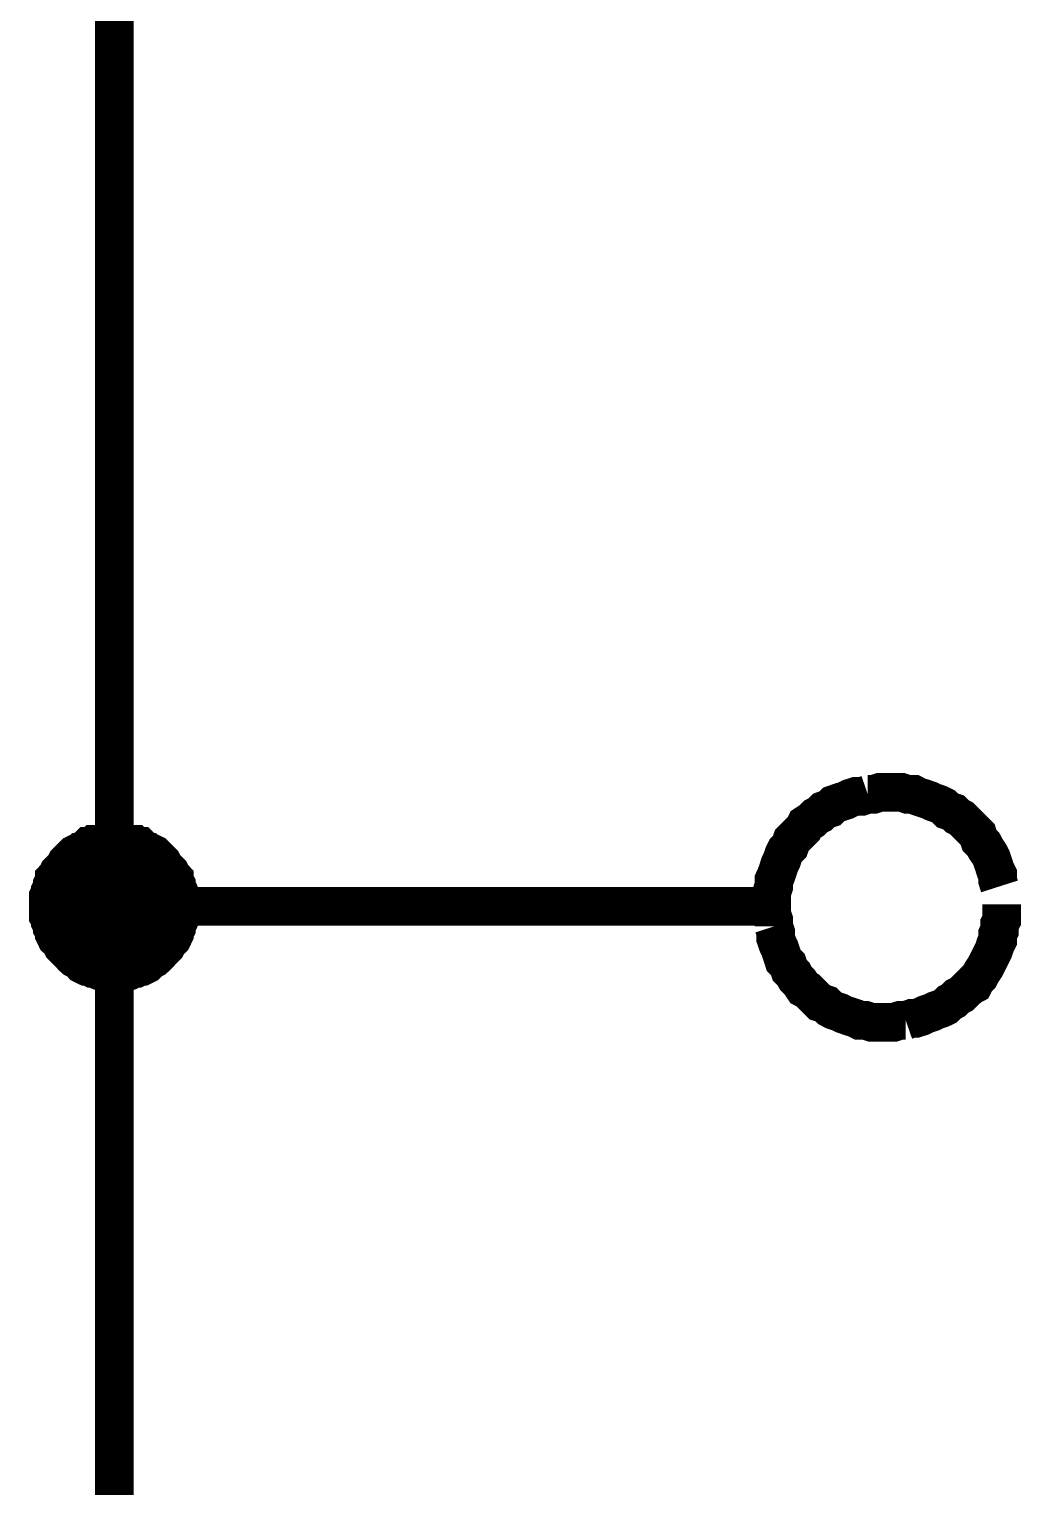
# Model space of a CAD drawing. Extents: x 196 to 1101, y 70 to 664.
# Drawn here: x 446.38 to 454.09, y 301.67 to 312.99 of the extents above; entities that cross this region are included whole.
import ezdxf

# ---------------------------------------------------------------- set-up
doc = ezdxf.new("R2010")
doc.units = 0
doc.header["$MEASUREMENT"] = 0
doc.layers.add('Sheet', color=255, linetype='CONTINUOUS')

msp = doc.modelspace()

# ---------------------------------------------------------------- linework, layer by layer
at = {"layer": 'Sheet', "const_width": 0.3}
for points in [[(447.046, 351.182), (447.046, 336.177), (447.046, 321.172), (447.046, 306.182), (447.046, 291.176), (447.046, 283.674)], [(452.9, 307.052), (452.853, 307.036), (452.806, 307.036), (452.76, 307.021), (452.729, 307.005), (452.682, 306.99), (452.636, 306.974), (452.605, 306.943), (452.558, 306.927), (452.527, 306.896), (452.496, 306.881), (452.465, 306.85), (452.418, 306.819), (452.403, 306.788), (452.372, 306.757), (452.341, 306.725), (452.31, 306.694), (452.294, 306.648), (452.263, 306.617), (452.247, 306.586), (452.232, 306.539), (452.216, 306.508), (452.201, 306.461), (452.185, 306.415), (452.17, 306.384), (452.17, 306.337), (452.154, 306.291), (452.154, 306.244), (452.154, 306.213), (452.154, 306.166), (452.154, 306.12), (452.17, 306.073), (452.17, 306.026)], [(453.924, 306.337), (453.909, 306.384), (453.909, 306.43), (453.893, 306.461), (453.878, 306.508), (453.862, 306.555), (453.847, 306.586), (453.816, 306.632), (453.8, 306.663), (453.769, 306.694), (453.754, 306.741), (453.723, 306.772), (453.692, 306.803), (453.66, 306.834), (453.629, 306.865), (453.598, 306.881), (453.567, 306.912), (453.521, 306.927), (453.49, 306.958), (453.459, 306.974), (453.412, 306.99), (453.381, 307.005), (453.334, 307.021), (453.288, 307.036), (453.257, 307.052), (453.21, 307.052), (453.164, 307.067), (453.117, 307.067), (453.086, 307.067), (453.039, 307.067), (452.993, 307.067), (452.946, 307.052), (452.9, 307.052)], [(446.533, 306.182), (446.533, 306.213), (446.533, 306.228), (446.533, 306.259), (446.549, 306.291), (446.549, 306.306), (446.564, 306.337), (446.564, 306.353), (446.58, 306.384), (446.58, 306.399), (446.595, 306.415), (446.611, 306.446), (446.626, 306.461), (446.642, 306.477), (446.657, 306.492), (446.673, 306.524), (446.688, 306.539), (446.704, 306.555), (446.719, 306.57), (446.735, 306.586), (446.766, 306.601), (446.782, 306.601), (446.797, 306.617), (446.828, 306.632), (446.844, 306.648), (446.875, 306.648), (446.89, 306.663), (446.921, 306.663), (446.937, 306.663), (446.968, 306.679), (446.999, 306.679), (447.014, 306.679), (447.046, 306.679)], [(446.533, 306.182), (446.533, 306.213), (446.533, 306.228), (446.533, 306.259), (446.549, 306.291), (446.549, 306.306), (446.564, 306.337), (446.564, 306.353), (446.58, 306.384), (446.58, 306.399), (446.595, 306.415), (446.611, 306.446), (446.626, 306.461), (446.642, 306.477), (446.657, 306.492), (446.673, 306.524), (446.688, 306.539), (446.704, 306.555), (446.719, 306.57), (446.735, 306.586), (446.766, 306.601), (446.782, 306.601), (446.797, 306.617), (446.828, 306.632), (446.844, 306.648), (446.875, 306.648), (446.89, 306.663), (446.921, 306.663), (446.937, 306.663), (446.968, 306.679), (446.999, 306.679), (447.014, 306.679), (447.046, 306.679)], [(446.533, 306.182), (446.533, 306.213), (446.533, 306.228), (446.533, 306.259), (446.549, 306.291), (446.549, 306.306), (446.564, 306.337), (446.564, 306.353), (446.58, 306.384), (446.58, 306.399), (446.595, 306.415), (446.611, 306.446), (446.626, 306.461), (446.642, 306.477), (446.657, 306.492), (446.673, 306.524), (446.688, 306.539), (446.704, 306.555), (446.719, 306.57), (446.735, 306.586), (446.766, 306.601), (446.782, 306.601), (446.797, 306.617), (446.828, 306.632), (446.844, 306.648), (446.875, 306.648), (446.89, 306.663), (446.921, 306.663), (446.937, 306.663), (446.968, 306.679), (446.999, 306.679), (447.014, 306.679), (447.046, 306.679)], [(446.533, 306.182), (446.533, 306.213), (446.533, 306.228), (446.533, 306.259), (446.549, 306.291), (446.549, 306.306), (446.564, 306.337), (446.564, 306.353), (446.58, 306.384), (446.58, 306.399), (446.595, 306.415), (446.611, 306.446), (446.626, 306.461), (446.642, 306.477), (446.657, 306.492), (446.673, 306.524), (446.688, 306.539), (446.704, 306.555), (446.719, 306.57), (446.735, 306.586), (446.766, 306.601), (446.782, 306.601), (446.797, 306.617), (446.828, 306.632), (446.844, 306.648), (446.875, 306.648), (446.89, 306.663), (446.921, 306.663), (446.937, 306.663), (446.968, 306.679), (446.999, 306.679), (447.014, 306.679), (447.046, 306.679)], [(446.533, 306.182), (446.533, 306.213), (446.533, 306.228), (446.533, 306.259), (446.549, 306.291), (446.549, 306.306), (446.564, 306.337), (446.564, 306.353), (446.58, 306.384), (446.58, 306.399), (446.595, 306.415), (446.611, 306.446), (446.626, 306.461), (446.642, 306.477), (446.657, 306.492), (446.673, 306.524), (446.688, 306.539), (446.704, 306.555), (446.719, 306.57), (446.735, 306.586), (446.766, 306.601), (446.782, 306.601), (446.797, 306.617), (446.828, 306.632), (446.844, 306.648), (446.875, 306.648), (446.89, 306.663), (446.921, 306.663), (446.937, 306.663), (446.968, 306.679), (446.999, 306.679), (447.014, 306.679), (447.046, 306.679)], [(446.533, 306.182), (446.533, 306.213), (446.533, 306.228), (446.533, 306.259), (446.549, 306.291), (446.549, 306.306), (446.564, 306.337), (446.564, 306.353), (446.58, 306.384), (446.58, 306.399), (446.595, 306.415), (446.611, 306.446), (446.626, 306.461), (446.642, 306.477), (446.657, 306.492), (446.673, 306.524), (446.688, 306.539), (446.704, 306.555), (446.719, 306.57), (446.735, 306.586), (446.766, 306.601), (446.782, 306.601), (446.797, 306.617), (446.828, 306.632), (446.844, 306.648), (446.875, 306.648), (446.89, 306.663), (446.921, 306.663), (446.937, 306.663), (446.968, 306.679), (446.999, 306.679), (447.014, 306.679), (447.046, 306.679)], [(446.533, 306.182), (446.533, 306.213), (446.533, 306.228), (446.533, 306.259), (446.549, 306.291), (446.549, 306.306), (446.564, 306.337), (446.564, 306.353), (446.58, 306.384), (446.58, 306.399), (446.595, 306.415), (446.611, 306.446), (446.626, 306.461), (446.642, 306.477), (446.657, 306.492), (446.673, 306.524), (446.688, 306.539), (446.704, 306.555), (446.719, 306.57), (446.735, 306.586), (446.766, 306.601), (446.782, 306.601), (446.797, 306.617), (446.828, 306.632), (446.844, 306.648), (446.875, 306.648), (446.89, 306.663), (446.921, 306.663), (446.937, 306.663), (446.968, 306.679), (446.999, 306.679), (447.014, 306.679), (447.046, 306.679)], [(446.533, 306.182), (446.533, 306.213), (446.533, 306.228), (446.533, 306.259), (446.549, 306.291), (446.549, 306.306), (446.564, 306.337), (446.564, 306.353), (446.58, 306.384), (446.58, 306.399), (446.595, 306.415), (446.611, 306.446), (446.626, 306.461), (446.642, 306.477), (446.657, 306.492), (446.673, 306.524), (446.688, 306.539), (446.704, 306.555), (446.719, 306.57), (446.735, 306.586), (446.766, 306.601), (446.782, 306.601), (446.797, 306.617), (446.828, 306.632), (446.844, 306.648), (446.875, 306.648), (446.89, 306.663), (446.921, 306.663), (446.937, 306.663), (446.968, 306.679), (446.999, 306.679), (447.014, 306.679), (447.046, 306.679)], [(447.046, 306.679), (447.046, 306.679)], [(447.046, 306.679), (447.077, 306.679), (447.092, 306.679), (447.123, 306.679), (447.154, 306.663), (447.17, 306.663), (447.201, 306.663), (447.216, 306.648), (447.247, 306.648), (447.263, 306.632), (447.294, 306.617), (447.31, 306.601), (447.325, 306.601), (447.356, 306.586), (447.372, 306.57), (447.387, 306.555), (447.403, 306.539), (447.418, 306.524), (447.434, 306.492), (447.449, 306.477), (447.465, 306.461), (447.48, 306.446), (447.496, 306.415), (447.511, 306.399), (447.511, 306.384), (447.527, 306.353), (447.527, 306.337), (447.542, 306.306), (447.542, 306.291), (447.558, 306.259), (447.558, 306.228), (447.558, 306.213), (447.558, 306.182)], [(447.046, 306.679), (447.046, 306.679)], [(447.046, 306.679), (447.077, 306.679), (447.092, 306.679), (447.123, 306.679), (447.154, 306.663), (447.17, 306.663), (447.201, 306.663), (447.216, 306.648), (447.247, 306.648), (447.263, 306.632), (447.294, 306.617), (447.31, 306.601), (447.325, 306.601), (447.356, 306.586), (447.372, 306.57), (447.387, 306.555), (447.403, 306.539), (447.418, 306.524), (447.434, 306.492), (447.449, 306.477), (447.465, 306.461), (447.48, 306.446), (447.496, 306.415), (447.511, 306.399), (447.511, 306.384), (447.527, 306.353), (447.527, 306.337), (447.542, 306.306), (447.542, 306.291), (447.558, 306.259), (447.558, 306.228), (447.558, 306.213), (447.558, 306.182)], [(447.046, 306.679), (447.046, 306.679)], [(447.046, 306.679), (447.077, 306.679), (447.092, 306.679), (447.123, 306.679), (447.154, 306.663), (447.17, 306.663), (447.201, 306.663), (447.216, 306.648), (447.247, 306.648), (447.263, 306.632), (447.294, 306.617), (447.31, 306.601), (447.325, 306.601), (447.356, 306.586), (447.372, 306.57), (447.387, 306.555), (447.403, 306.539), (447.418, 306.524), (447.434, 306.492), (447.449, 306.477), (447.465, 306.461), (447.48, 306.446), (447.496, 306.415), (447.511, 306.399), (447.511, 306.384), (447.527, 306.353), (447.527, 306.337), (447.542, 306.306), (447.542, 306.291), (447.558, 306.259), (447.558, 306.228), (447.558, 306.213), (447.558, 306.182)], [(447.046, 306.679), (447.046, 306.679)], [(447.046, 306.679), (447.077, 306.679), (447.092, 306.679), (447.123, 306.679), (447.154, 306.663), (447.17, 306.663), (447.201, 306.663), (447.216, 306.648), (447.247, 306.648), (447.263, 306.632), (447.294, 306.617), (447.31, 306.601), (447.325, 306.601), (447.356, 306.586), (447.372, 306.57), (447.387, 306.555), (447.403, 306.539), (447.418, 306.524), (447.434, 306.492), (447.449, 306.477), (447.465, 306.461), (447.48, 306.446), (447.496, 306.415), (447.511, 306.399), (447.511, 306.384), (447.527, 306.353), (447.527, 306.337), (447.542, 306.306), (447.542, 306.291), (447.558, 306.259), (447.558, 306.228), (447.558, 306.213), (447.558, 306.182)], [(447.046, 306.679), (447.046, 306.679)], [(447.046, 306.679), (447.077, 306.679), (447.092, 306.679), (447.123, 306.679), (447.154, 306.663), (447.17, 306.663), (447.201, 306.663), (447.216, 306.648), (447.247, 306.648), (447.263, 306.632), (447.294, 306.617), (447.31, 306.601), (447.325, 306.601), (447.356, 306.586), (447.372, 306.57), (447.387, 306.555), (447.403, 306.539), (447.418, 306.524), (447.434, 306.492), (447.449, 306.477), (447.465, 306.461), (447.48, 306.446), (447.496, 306.415), (447.511, 306.399), (447.511, 306.384), (447.527, 306.353), (447.527, 306.337), (447.542, 306.306), (447.542, 306.291), (447.558, 306.259), (447.558, 306.228), (447.558, 306.213), (447.558, 306.182)], [(447.046, 306.679), (447.046, 306.679)], [(447.046, 306.679), (447.077, 306.679), (447.092, 306.679), (447.123, 306.679), (447.154, 306.663), (447.17, 306.663), (447.201, 306.663), (447.216, 306.648), (447.247, 306.648), (447.263, 306.632), (447.294, 306.617), (447.31, 306.601), (447.325, 306.601), (447.356, 306.586), (447.372, 306.57), (447.387, 306.555), (447.403, 306.539), (447.418, 306.524), (447.434, 306.492), (447.449, 306.477), (447.465, 306.461), (447.48, 306.446), (447.496, 306.415), (447.511, 306.399), (447.511, 306.384), (447.527, 306.353), (447.527, 306.337), (447.542, 306.306), (447.542, 306.291), (447.558, 306.259), (447.558, 306.228), (447.558, 306.213), (447.558, 306.182)], [(447.046, 306.679), (447.046, 306.679)], [(447.046, 306.679), (447.077, 306.679), (447.092, 306.679), (447.123, 306.679), (447.154, 306.663), (447.17, 306.663), (447.201, 306.663), (447.216, 306.648), (447.247, 306.648), (447.263, 306.632), (447.294, 306.617), (447.31, 306.601), (447.325, 306.601), (447.356, 306.586), (447.372, 306.57), (447.387, 306.555), (447.403, 306.539), (447.418, 306.524), (447.434, 306.492), (447.449, 306.477), (447.465, 306.461), (447.48, 306.446), (447.496, 306.415), (447.511, 306.399), (447.511, 306.384), (447.527, 306.353), (447.527, 306.337), (447.542, 306.306), (447.542, 306.291), (447.558, 306.259), (447.558, 306.228), (447.558, 306.213), (447.558, 306.182)], [(447.046, 306.679), (447.046, 306.679)], [(447.046, 306.679), (447.077, 306.679), (447.092, 306.679), (447.123, 306.679), (447.154, 306.663), (447.17, 306.663), (447.201, 306.663), (447.216, 306.648), (447.247, 306.648), (447.263, 306.632), (447.294, 306.617), (447.31, 306.601), (447.325, 306.601), (447.356, 306.586), (447.372, 306.57), (447.387, 306.555), (447.403, 306.539), (447.418, 306.524), (447.434, 306.492), (447.449, 306.477), (447.465, 306.461), (447.48, 306.446), (447.496, 306.415), (447.511, 306.399), (447.511, 306.384), (447.527, 306.353), (447.527, 306.337), (447.542, 306.306), (447.542, 306.291), (447.558, 306.259), (447.558, 306.228), (447.558, 306.213), (447.558, 306.182)], [(447.046, 305.669), (447.014, 305.669), (446.999, 305.669), (446.968, 305.669), (446.937, 305.685), (446.921, 305.685), (446.89, 305.7), (446.875, 305.7), (446.844, 305.716), (446.828, 305.716), (446.797, 305.731), (446.782, 305.747), (446.766, 305.762), (446.735, 305.778), (446.719, 305.793), (446.704, 305.809), (446.688, 305.825), (446.673, 305.84), (446.657, 305.856), (446.642, 305.871), (446.626, 305.902), (446.611, 305.918), (446.595, 305.933), (446.58, 305.964), (446.58, 305.98), (446.564, 306.011), (446.564, 306.026), (446.549, 306.058), (446.549, 306.073), (446.533, 306.104), (446.533, 306.135), (446.533, 306.151), (446.533, 306.182)], [(446.533, 306.182), (446.533, 306.182)], [(447.046, 305.669), (447.014, 305.669), (446.999, 305.669), (446.968, 305.669), (446.937, 305.685), (446.921, 305.685), (446.89, 305.7), (446.875, 305.7), (446.844, 305.716), (446.828, 305.716), (446.797, 305.731), (446.782, 305.747), (446.766, 305.762), (446.735, 305.778), (446.719, 305.793), (446.704, 305.809), (446.688, 305.825), (446.673, 305.84), (446.657, 305.856), (446.642, 305.871), (446.626, 305.902), (446.611, 305.918), (446.595, 305.933), (446.58, 305.964), (446.58, 305.98), (446.564, 306.011), (446.564, 306.026), (446.549, 306.058), (446.549, 306.073), (446.533, 306.104), (446.533, 306.135), (446.533, 306.151), (446.533, 306.182)], [(446.533, 306.182), (446.533, 306.182)], [(447.046, 305.669), (447.014, 305.669), (446.999, 305.669), (446.968, 305.669), (446.937, 305.685), (446.921, 305.685), (446.89, 305.7), (446.875, 305.7), (446.844, 305.716), (446.828, 305.716), (446.797, 305.731), (446.782, 305.747), (446.766, 305.762), (446.735, 305.778), (446.719, 305.793), (446.704, 305.809), (446.688, 305.825), (446.673, 305.84), (446.657, 305.856), (446.642, 305.871), (446.626, 305.902), (446.611, 305.918), (446.595, 305.933), (446.58, 305.964), (446.58, 305.98), (446.564, 306.011), (446.564, 306.026), (446.549, 306.058), (446.549, 306.073), (446.533, 306.104), (446.533, 306.135), (446.533, 306.151), (446.533, 306.182)], [(446.533, 306.182), (446.533, 306.182)], [(447.046, 305.669), (447.014, 305.669), (446.999, 305.669), (446.968, 305.669), (446.937, 305.685), (446.921, 305.685), (446.89, 305.7), (446.875, 305.7), (446.844, 305.716), (446.828, 305.716), (446.797, 305.731), (446.782, 305.747), (446.766, 305.762), (446.735, 305.778), (446.719, 305.793), (446.704, 305.809), (446.688, 305.825), (446.673, 305.84), (446.657, 305.856), (446.642, 305.871), (446.626, 305.902), (446.611, 305.918), (446.595, 305.933), (446.58, 305.964), (446.58, 305.98), (446.564, 306.011), (446.564, 306.026), (446.549, 306.058), (446.549, 306.073), (446.533, 306.104), (446.533, 306.135), (446.533, 306.151), (446.533, 306.182)], [(446.533, 306.182), (446.533, 306.182)], [(447.046, 305.669), (447.014, 305.669), (446.999, 305.669), (446.968, 305.669), (446.937, 305.685), (446.921, 305.685), (446.89, 305.7), (446.875, 305.7), (446.844, 305.716), (446.828, 305.716), (446.797, 305.731), (446.782, 305.747), (446.766, 305.762), (446.735, 305.778), (446.719, 305.793), (446.704, 305.809), (446.688, 305.825), (446.673, 305.84), (446.657, 305.856), (446.642, 305.871), (446.626, 305.902), (446.611, 305.918), (446.595, 305.933), (446.58, 305.964), (446.58, 305.98), (446.564, 306.011), (446.564, 306.026), (446.549, 306.058), (446.549, 306.073), (446.533, 306.104), (446.533, 306.135), (446.533, 306.151), (446.533, 306.182)], [(446.533, 306.182), (446.533, 306.182)], [(447.046, 305.669), (447.014, 305.669), (446.999, 305.669), (446.968, 305.669), (446.937, 305.685), (446.921, 305.685), (446.89, 305.7), (446.875, 305.7), (446.844, 305.716), (446.828, 305.716), (446.797, 305.731), (446.782, 305.747), (446.766, 305.762), (446.735, 305.778), (446.719, 305.793), (446.704, 305.809), (446.688, 305.825), (446.673, 305.84), (446.657, 305.856), (446.642, 305.871), (446.626, 305.902), (446.611, 305.918), (446.595, 305.933), (446.58, 305.964), (446.58, 305.98), (446.564, 306.011), (446.564, 306.026), (446.549, 306.058), (446.549, 306.073), (446.533, 306.104), (446.533, 306.135), (446.533, 306.151), (446.533, 306.182)], [(446.533, 306.182), (446.533, 306.182)], [(447.046, 305.669), (447.014, 305.669), (446.999, 305.669), (446.968, 305.669), (446.937, 305.685), (446.921, 305.685), (446.89, 305.7), (446.875, 305.7), (446.844, 305.716), (446.828, 305.716), (446.797, 305.731), (446.782, 305.747), (446.766, 305.762), (446.735, 305.778), (446.719, 305.793), (446.704, 305.809), (446.688, 305.825), (446.673, 305.84), (446.657, 305.856), (446.642, 305.871), (446.626, 305.902), (446.611, 305.918), (446.595, 305.933), (446.58, 305.964), (446.58, 305.98), (446.564, 306.011), (446.564, 306.026), (446.549, 306.058), (446.549, 306.073), (446.533, 306.104), (446.533, 306.135), (446.533, 306.151), (446.533, 306.182)], [(446.533, 306.182), (446.533, 306.182)], [(447.046, 305.669), (447.014, 305.669), (446.999, 305.669), (446.968, 305.669), (446.937, 305.685), (446.921, 305.685), (446.89, 305.7), (446.875, 305.7), (446.844, 305.716), (446.828, 305.716), (446.797, 305.731), (446.782, 305.747), (446.766, 305.762), (446.735, 305.778), (446.719, 305.793), (446.704, 305.809), (446.688, 305.825), (446.673, 305.84), (446.657, 305.856), (446.642, 305.871), (446.626, 305.902), (446.611, 305.918), (446.595, 305.933), (446.58, 305.964), (446.58, 305.98), (446.564, 306.011), (446.564, 306.026), (446.549, 306.058), (446.549, 306.073), (446.533, 306.104), (446.533, 306.135), (446.533, 306.151), (446.533, 306.182)], [(446.533, 306.182), (446.533, 306.182)], [(447.558, 306.182), (447.558, 306.151), (447.558, 306.135), (447.558, 306.104), (447.542, 306.073), (447.542, 306.058), (447.527, 306.026), (447.527, 306.011), (447.511, 305.98), (447.511, 305.964), (447.496, 305.933), (447.48, 305.918), (447.465, 305.902), (447.449, 305.871), (447.434, 305.856), (447.418, 305.84), (447.403, 305.825), (447.387, 305.809), (447.372, 305.793), (447.356, 305.778), (447.325, 305.762), (447.31, 305.747), (447.294, 305.731), (447.263, 305.716), (447.247, 305.716), (447.216, 305.7), (447.201, 305.7), (447.17, 305.685), (447.154, 305.685), (447.123, 305.669), (447.092, 305.669), (447.077, 305.669), (447.046, 305.669)], [(447.558, 306.182), (447.558, 306.151), (447.558, 306.135), (447.558, 306.104), (447.542, 306.073), (447.542, 306.058), (447.527, 306.026), (447.527, 306.011), (447.511, 305.98), (447.511, 305.964), (447.496, 305.933), (447.48, 305.918), (447.465, 305.902), (447.449, 305.871), (447.434, 305.856), (447.418, 305.84), (447.403, 305.825), (447.387, 305.809), (447.372, 305.793), (447.356, 305.778), (447.325, 305.762), (447.31, 305.747), (447.294, 305.731), (447.263, 305.716), (447.247, 305.716), (447.216, 305.7), (447.201, 305.7), (447.17, 305.685), (447.154, 305.685), (447.123, 305.669), (447.092, 305.669), (447.077, 305.669), (447.046, 305.669)], [(449.546, 306.182), (447.046, 306.182)], [(447.558, 306.182), (447.558, 306.151), (447.558, 306.135), (447.558, 306.104), (447.542, 306.073), (447.542, 306.058), (447.527, 306.026), (447.527, 306.011), (447.511, 305.98), (447.511, 305.964), (447.496, 305.933), (447.48, 305.918), (447.465, 305.902), (447.449, 305.871), (447.434, 305.856), (447.418, 305.84), (447.403, 305.825), (447.387, 305.809), (447.372, 305.793), (447.356, 305.778), (447.325, 305.762), (447.31, 305.747), (447.294, 305.731), (447.263, 305.716), (447.247, 305.716), (447.216, 305.7), (447.201, 305.7), (447.17, 305.685), (447.154, 305.685), (447.123, 305.669), (447.092, 305.669), (447.077, 305.669), (447.046, 305.669)], [(447.558, 306.182), (447.558, 306.151), (447.558, 306.135), (447.558, 306.104), (447.542, 306.073), (447.542, 306.058), (447.527, 306.026), (447.527, 306.011), (447.511, 305.98), (447.511, 305.964), (447.496, 305.933), (447.48, 305.918), (447.465, 305.902), (447.449, 305.871), (447.434, 305.856), (447.418, 305.84), (447.403, 305.825), (447.387, 305.809), (447.372, 305.793), (447.356, 305.778), (447.325, 305.762), (447.31, 305.747), (447.294, 305.731), (447.263, 305.716), (447.247, 305.716), (447.216, 305.7), (447.201, 305.7), (447.17, 305.685), (447.154, 305.685), (447.123, 305.669), (447.092, 305.669), (447.077, 305.669), (447.046, 305.669)], [(447.558, 306.182), (447.558, 306.151), (447.558, 306.135), (447.558, 306.104), (447.542, 306.073), (447.542, 306.058), (447.527, 306.026), (447.527, 306.011), (447.511, 305.98), (447.511, 305.964), (447.496, 305.933), (447.48, 305.918), (447.465, 305.902), (447.449, 305.871), (447.434, 305.856), (447.418, 305.84), (447.403, 305.825), (447.387, 305.809), (447.372, 305.793), (447.356, 305.778), (447.325, 305.762), (447.31, 305.747), (447.294, 305.731), (447.263, 305.716), (447.247, 305.716), (447.216, 305.7), (447.201, 305.7), (447.17, 305.685), (447.154, 305.685), (447.123, 305.669), (447.092, 305.669), (447.077, 305.669), (447.046, 305.669)], [(447.558, 306.182), (447.558, 306.151), (447.558, 306.135), (447.558, 306.104), (447.542, 306.073), (447.542, 306.058), (447.527, 306.026), (447.527, 306.011), (447.511, 305.98), (447.511, 305.964), (447.496, 305.933), (447.48, 305.918), (447.465, 305.902), (447.449, 305.871), (447.434, 305.856), (447.418, 305.84), (447.403, 305.825), (447.387, 305.809), (447.372, 305.793), (447.356, 305.778), (447.325, 305.762), (447.31, 305.747), (447.294, 305.731), (447.263, 305.716), (447.247, 305.716), (447.216, 305.7), (447.201, 305.7), (447.17, 305.685), (447.154, 305.685), (447.123, 305.669), (447.092, 305.669), (447.077, 305.669), (447.046, 305.669)], [(447.558, 306.182), (447.558, 306.151), (447.558, 306.135), (447.558, 306.104), (447.542, 306.073), (447.542, 306.058), (447.527, 306.026), (447.527, 306.011), (447.511, 305.98), (447.511, 305.964), (447.496, 305.933), (447.48, 305.918), (447.465, 305.902), (447.449, 305.871), (447.434, 305.856), (447.418, 305.84), (447.403, 305.825), (447.387, 305.809), (447.372, 305.793), (447.356, 305.778), (447.325, 305.762), (447.31, 305.747), (447.294, 305.731), (447.263, 305.716), (447.247, 305.716), (447.216, 305.7), (447.201, 305.7), (447.17, 305.685), (447.154, 305.685), (447.123, 305.669), (447.092, 305.669), (447.077, 305.669), (447.046, 305.669)], [(447.558, 306.182), (447.558, 306.151), (447.558, 306.135), (447.558, 306.104), (447.542, 306.073), (447.542, 306.058), (447.527, 306.026), (447.527, 306.011), (447.511, 305.98), (447.511, 305.964), (447.496, 305.933), (447.48, 305.918), (447.465, 305.902), (447.449, 305.871), (447.434, 305.856), (447.418, 305.84), (447.403, 305.825), (447.387, 305.809), (447.372, 305.793), (447.356, 305.778), (447.325, 305.762), (447.31, 305.747), (447.294, 305.731), (447.263, 305.716), (447.247, 305.716), (447.216, 305.7), (447.201, 305.7), (447.17, 305.685), (447.154, 305.685), (447.123, 305.669), (447.092, 305.669), (447.077, 305.669), (447.046, 305.669)], [(447.558, 306.182), (447.558, 306.182), (447.558, 306.182), (447.558, 306.182), (447.558, 306.182), (447.558, 306.182), (447.558, 306.182), (447.558, 306.182), (447.558, 306.182), (447.558, 306.182), (447.558, 306.182), (447.558, 306.182), (447.558, 306.182), (447.558, 306.182), (447.558, 306.182), (447.558, 306.182), (447.558, 306.182), (447.558, 306.182), (447.558, 306.182), (447.558, 306.182), (447.558, 306.182), (447.558, 306.182), (447.558, 306.182), (447.558, 306.182), (447.558, 306.182), (447.558, 306.182), (447.558, 306.182), (447.558, 306.182), (447.558, 306.182), (447.558, 306.182), (447.558, 306.182), (447.558, 306.182), (447.558, 306.182)], [(447.558, 306.182), (447.558, 306.182)], [(447.558, 306.182), (447.558, 306.182), (447.558, 306.182), (447.558, 306.182), (447.558, 306.182), (447.558, 306.182), (447.558, 306.182), (447.558, 306.182), (447.558, 306.182), (447.558, 306.182), (447.558, 306.182), (447.558, 306.182), (447.558, 306.182), (447.558, 306.182), (447.558, 306.182), (447.558, 306.182), (447.558, 306.182), (447.558, 306.182), (447.558, 306.182), (447.558, 306.182), (447.558, 306.182), (447.558, 306.182), (447.558, 306.182), (447.558, 306.182), (447.558, 306.182), (447.558, 306.182), (447.558, 306.182), (447.558, 306.182), (447.558, 306.182), (447.558, 306.182), (447.558, 306.182), (447.558, 306.182), (447.558, 306.182)], [(447.558, 306.182), (447.558, 306.182)], [(447.558, 306.182), (447.558, 306.182), (447.558, 306.182), (447.558, 306.182), (447.558, 306.182), (447.558, 306.182), (447.558, 306.182), (447.558, 306.182), (447.558, 306.182), (447.558, 306.182), (447.558, 306.182), (447.558, 306.182), (447.558, 306.182), (447.558, 306.182), (447.558, 306.182), (447.558, 306.182), (447.558, 306.182), (447.558, 306.182), (447.558, 306.182), (447.558, 306.182), (447.558, 306.182), (447.558, 306.182), (447.558, 306.182), (447.558, 306.182), (447.558, 306.182), (447.558, 306.182), (447.558, 306.182), (447.558, 306.182), (447.558, 306.182), (447.558, 306.182), (447.558, 306.182), (447.558, 306.182), (447.558, 306.182)], [(447.558, 306.182), (447.558, 306.182)], [(447.558, 306.182), (447.558, 306.182), (447.558, 306.182), (447.558, 306.182), (447.558, 306.182), (447.558, 306.182), (447.558, 306.182), (447.558, 306.182), (447.558, 306.182), (447.558, 306.182), (447.558, 306.182), (447.558, 306.182), (447.558, 306.182), (447.558, 306.182), (447.558, 306.182), (447.558, 306.182), (447.558, 306.182), (447.558, 306.182), (447.558, 306.182), (447.558, 306.182), (447.558, 306.182), (447.558, 306.182), (447.558, 306.182), (447.558, 306.182), (447.558, 306.182), (447.558, 306.182), (447.558, 306.182), (447.558, 306.182), (447.558, 306.182), (447.558, 306.182), (447.558, 306.182), (447.558, 306.182), (447.558, 306.182)], [(447.558, 306.182), (447.558, 306.182)], [(447.558, 306.182), (447.558, 306.182), (447.558, 306.182), (447.558, 306.182), (447.558, 306.182), (447.558, 306.182), (447.558, 306.182), (447.558, 306.182), (447.558, 306.182), (447.558, 306.182), (447.558, 306.182), (447.558, 306.182), (447.558, 306.182), (447.558, 306.182), (447.558, 306.182), (447.558, 306.182), (447.558, 306.182), (447.558, 306.182), (447.558, 306.182), (447.558, 306.182), (447.558, 306.182), (447.558, 306.182), (447.558, 306.182), (447.558, 306.182), (447.558, 306.182), (447.558, 306.182), (447.558, 306.182), (447.558, 306.182), (447.558, 306.182), (447.558, 306.182), (447.558, 306.182), (447.558, 306.182), (447.558, 306.182)], [(447.558, 306.182), (447.558, 306.182)], [(447.558, 306.182), (447.558, 306.182), (447.558, 306.182), (447.558, 306.182), (447.558, 306.182), (447.558, 306.182), (447.558, 306.182), (447.558, 306.182), (447.558, 306.182), (447.558, 306.182), (447.558, 306.182), (447.558, 306.182), (447.558, 306.182), (447.558, 306.182), (447.558, 306.182), (447.558, 306.182), (447.558, 306.182), (447.558, 306.182), (447.558, 306.182), (447.558, 306.182), (447.558, 306.182), (447.558, 306.182), (447.558, 306.182), (447.558, 306.182), (447.558, 306.182), (447.558, 306.182), (447.558, 306.182), (447.558, 306.182), (447.558, 306.182), (447.558, 306.182), (447.558, 306.182), (447.558, 306.182), (447.558, 306.182)], [(447.558, 306.182), (447.558, 306.182)], [(447.558, 306.182), (447.558, 306.182), (447.558, 306.182), (447.558, 306.182), (447.558, 306.182), (447.558, 306.182), (447.558, 306.182), (447.558, 306.182), (447.558, 306.182), (447.558, 306.182), (447.558, 306.182), (447.558, 306.182), (447.558, 306.182), (447.558, 306.182), (447.558, 306.182), (447.558, 306.182), (447.558, 306.182), (447.558, 306.182), (447.558, 306.182), (447.558, 306.182), (447.558, 306.182), (447.558, 306.182), (447.558, 306.182), (447.558, 306.182), (447.558, 306.182), (447.558, 306.182), (447.558, 306.182), (447.558, 306.182), (447.558, 306.182), (447.558, 306.182), (447.558, 306.182), (447.558, 306.182), (447.558, 306.182)], [(447.558, 306.182), (447.558, 306.182)], [(447.558, 306.182), (447.558, 306.182), (447.558, 306.182), (447.558, 306.182), (447.558, 306.182), (447.558, 306.182), (447.558, 306.182), (447.558, 306.182), (447.558, 306.182), (447.558, 306.182), (447.558, 306.182), (447.558, 306.182), (447.558, 306.182), (447.558, 306.182), (447.558, 306.182), (447.558, 306.182), (447.558, 306.182), (447.558, 306.182), (447.558, 306.182), (447.558, 306.182), (447.558, 306.182), (447.558, 306.182), (447.558, 306.182), (447.558, 306.182), (447.558, 306.182), (447.558, 306.182), (447.558, 306.182), (447.558, 306.182), (447.558, 306.182), (447.558, 306.182), (447.558, 306.182), (447.558, 306.182), (447.558, 306.182)], [(447.558, 306.182), (447.558, 306.182)], [(452.046, 306.182), (449.546, 306.182)], [(453.195, 305.296), (453.241, 305.312), (453.272, 305.312), (453.319, 305.327), (453.35, 305.343), (453.397, 305.359), (453.428, 305.374), (453.474, 305.39), (453.505, 305.405), (453.536, 305.436), (453.567, 305.452), (453.598, 305.483), (453.629, 305.498), (453.66, 305.529), (453.692, 305.56), (453.723, 305.576), (453.738, 305.607), (453.769, 305.638), (453.785, 305.669), (453.816, 305.716), (453.831, 305.747), (453.847, 305.778), (453.862, 305.809), (453.878, 305.84), (453.893, 305.887), (453.909, 305.918), (453.909, 305.964), (453.924, 305.995), (453.924, 306.042), (453.94, 306.073), (453.94, 306.12), (453.94, 306.151), (453.94, 306.197)], [(452.17, 306.026), (452.185, 305.98), (452.185, 305.933), (452.201, 305.887), (452.216, 305.856), (452.232, 305.809), (452.247, 305.762), (452.279, 305.731), (452.294, 305.685), (452.325, 305.654), (452.341, 305.623), (452.372, 305.592), (452.403, 305.545), (452.434, 305.529), (452.465, 305.498), (452.496, 305.467), (452.527, 305.436), (452.574, 305.421), (452.605, 305.39), (452.636, 305.374), (452.682, 305.359), (452.713, 305.343), (452.76, 305.327), (452.806, 305.312), (452.838, 305.296), (452.884, 305.296), (452.931, 305.281), (452.977, 305.281), (453.008, 305.281), (453.055, 305.281), (453.101, 305.281), (453.148, 305.296), (453.195, 305.296)]]:
    msp.add_lwpolyline(points, dxfattribs=at)
at = {"layer": 'Sheet', "const_width": 0.508}
msp.add_lwpolyline([(446.682, 306.183, 1), (447.19, 306.183, 1)], format="xyb", close=True, dxfattribs=at)

doc.saveas('drawing.dxf')
